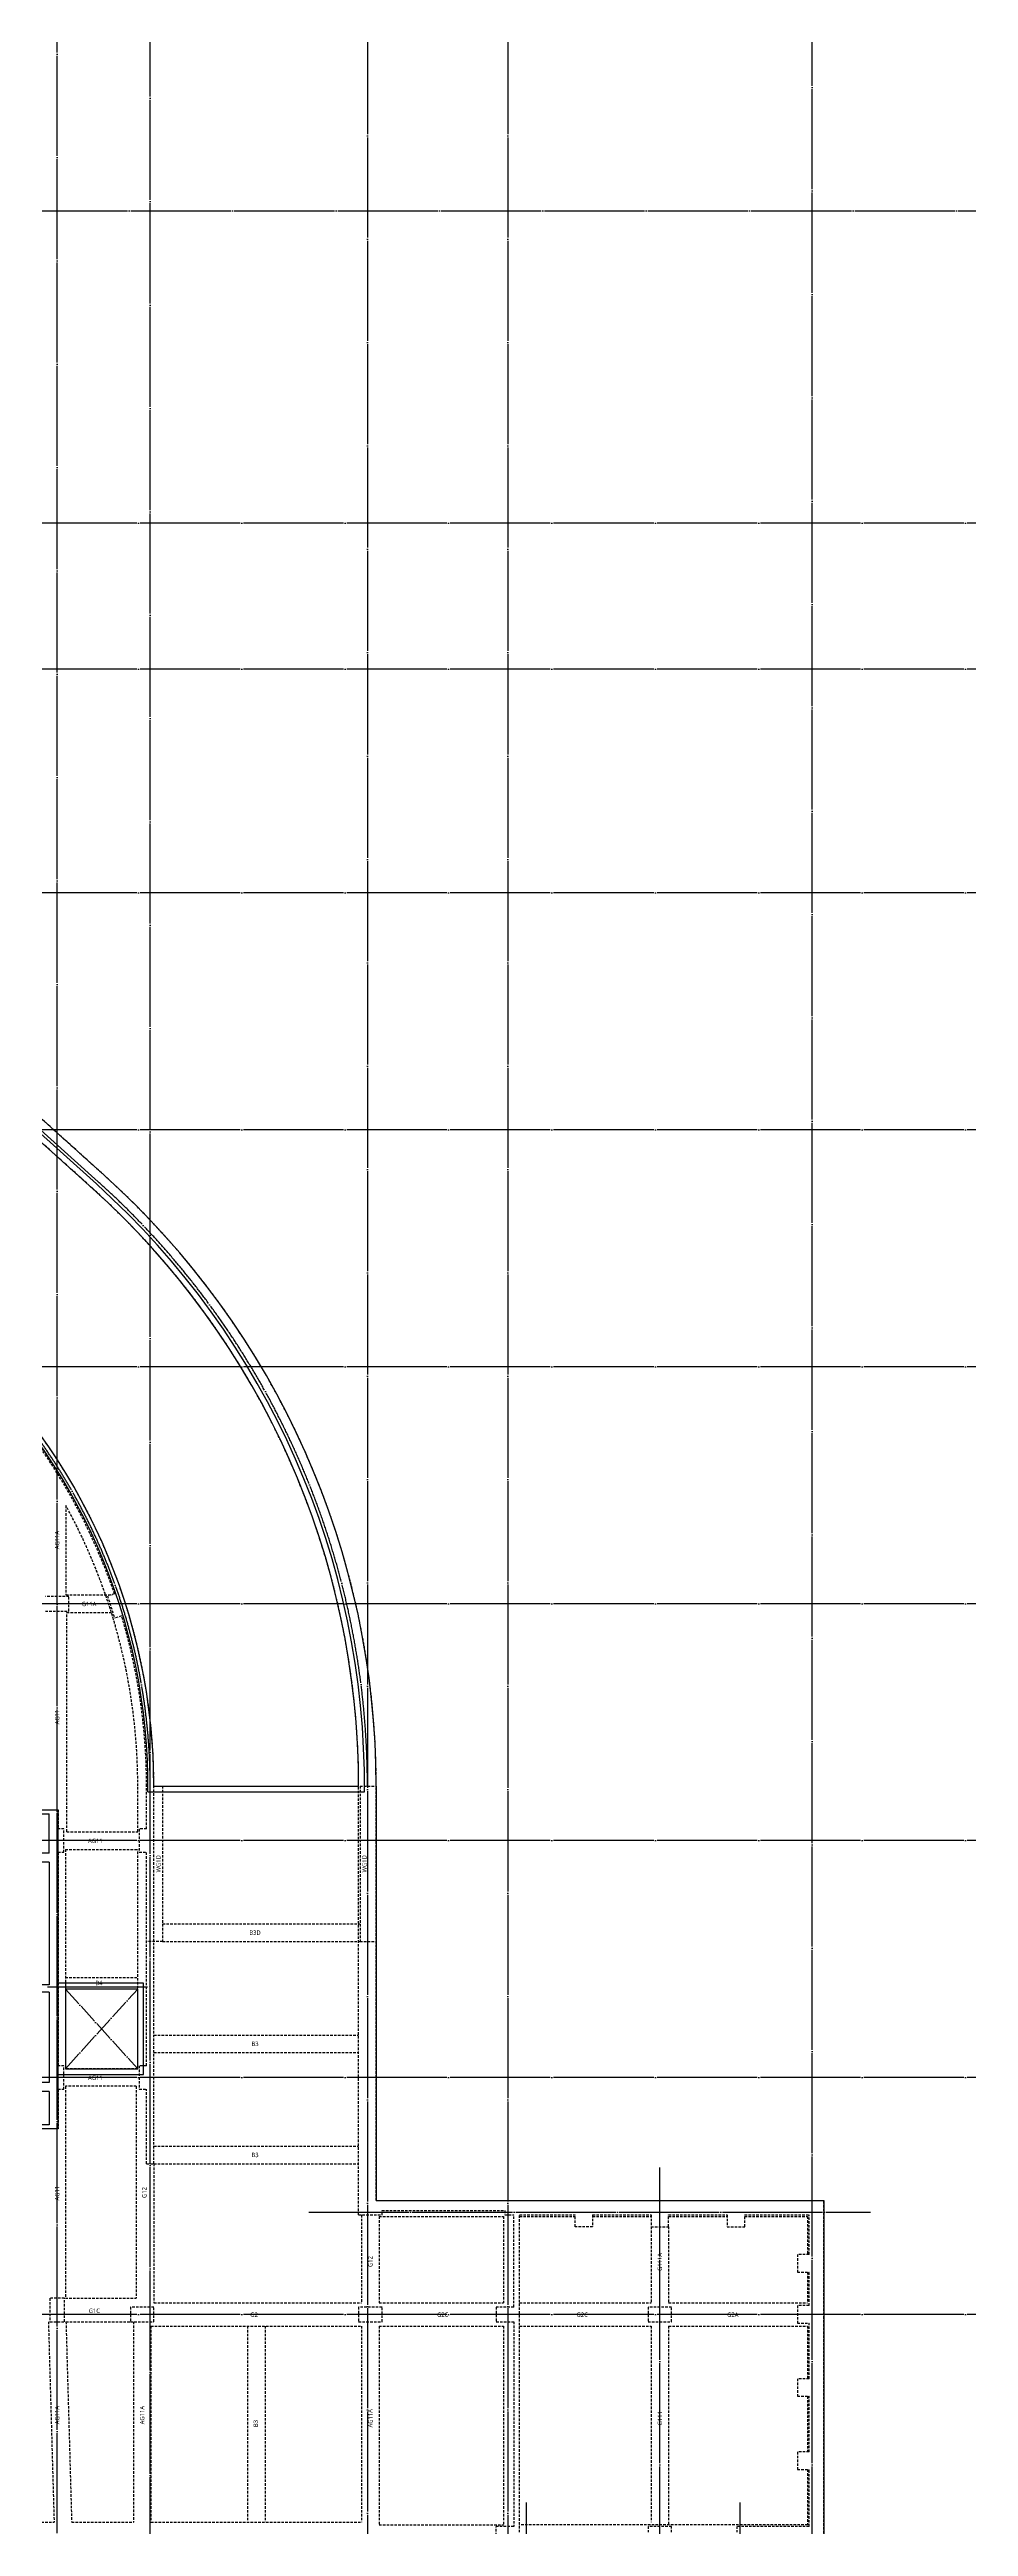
# Model space of a CAD drawing. Header units: millimetres. Extents: x 317501 to 2277231, y -321722 to 1186893.
# Drawn here: x 1660412 to 1691819, y 780428 to 865116 of the extents above; entities that cross this region are included whole.
import ezdxf
from ezdxf.enums import TextEntityAlignment as Align

# ---------------------------------------------------------------- set-up
doc = ezdxf.new("R2010")
doc.units = ezdxf.units.MM
doc.header["$LTSCALE"] = 57
for name, pattern in [('XS-지하주차장$0$CEN', [62, 60, -1, 0, -1]), ('XS-지하주차장$0$DDOT', [14, 12, -1, 0, -1]), ('XS-지하주차장$0$HID', [2.3, 1.5, -0.8])]:
    doc.linetypes.add(name, pattern=pattern)
for name, color, linetype in [('XS-지하주차장$0$AWG', 5, 'XS-지하주차장$0$HID'), ('XS-지하주차장$0$B', 9, 'XS-지하주차장$0$HID'), ('XS-지하주차장$0$CEN-P', 14, 'XS-지하주차장$0$CEN'), ('XS-지하주차장$0$DA', 7, 'XS-지하주차장$0$HID'), ('XS-지하주차장$0$EL7', 7, 'Continuous'), ('XS-지하주차장$0$G', 4, 'XS-지하주차장$0$HID'), ('XS-지하주차장$0$OPEN', 9, 'XS-지하주차장$0$DDOT'), ('XS-지하주차장$0$RAMP', 7, 'Continuous'), ('XS-지하주차장$0$W1-H', 11, 'XS-지하주차장$0$HID'), ('XS-지하주차장$0$W11', 40, 'Continuous'), ('XS-지하주차장$0$WG', 6, 'XS-지하주차장$0$HID')]:
    doc.layers.add(name, color=color, linetype=linetype)
doc.layers.add('XS-지하주차장$0$B-TEXT', color=7, linetype='Continuous', plot=False)
doc.layers.add('XS-지하주차장$0$G-TEXT', color=3, linetype='Continuous', plot=False)
doc.styles.add('XS-지하주차장$0$맑은 고딕', font='malgun.ttf')

# ---------------------------------------------------------------- blocks, each defined once
blk = doc.blocks.new('XS-지하주차장$0$B1-W')
at = {"layer": 'XS-지하주차장$0$W1-H'}
for p, q in [((134358, 96307), (109144, 119010)), ((133956, 95861), (128754, 100545)), ((133150, 81910), (132350, 81910)), ((132350, 81410), (133150, 81410)), ((133150, 81410), (133150, 81910)), ((134707, 82001), (134469, 81925)), ((134469, 81925), (134714, 81163)), ((134952, 81240), (134714, 81163)), ((135805, 73960), (135805, 75425)), ((136055, 62510), (136055, 75425)), ((143055, 60760), (143055, 75425)), ((143655, 61260), (143655, 75425)), ((132480, 74615), (132780, 74615)), ((132780, 74615), (132780, 73960)), ((132980, 73960), (132780, 73960)), ((132980, 73160), (132980, 73960)), ((135805, 73960), (135555, 73960)), ((135555, 73960), (135555, 73160)), ((132780, 73160), (132780, 65860)), ((132780, 73160), (132980, 73160)), ((135555, 73160), (135805, 73160)), ((135805, 65860), (135805, 73160)), ((132980, 65860), (132780, 65860)), ((132980, 65060), (132980, 65860)), ((135805, 65860), (135555, 65860)), ((135555, 65860), (135555, 65060)), ((132780, 65060), (132780, 63700)), ((132780, 65060), (132980, 65060)), ((135555, 65060), (135805, 65060)), ((135805, 62510), (135805, 65060)), ((132780, 63700), (132480, 63700)), ((135805, 62510), (136055, 62510)), ((143655, 61260), (158950, 61260)), ((158950, 49610), (158950, 61260)), ((143055, 60760), (143855, 60760)), ((143855, 60910), (148055, 60910)), ((143855, 60760), (143855, 60910)), ((148055, 60910), (148055, 60760)), ((148055, 60760), (148355, 60760)), ((148355, 57610), (148355, 60760)), ((148555, 60760), (150450, 60760)), ((148555, 49910), (148555, 60760)), ((150450, 60360), (150450, 60760)), ((151050, 60360), (150450, 60360)), ((151050, 60760), (153050, 60760)), ((151050, 60760), (151050, 60360)), ((153050, 60760), (153050, 60360)), ((153050, 60360), (153650, 60360)), ((153650, 60760), (155650, 60760)), ((153650, 60360), (153650, 60760)), ((155650, 60760), (155650, 60360)), ((155650, 60360), (156250, 60360)), ((156250, 60760), (158450, 60760)), ((156250, 60360), (156250, 60760)), ((158450, 59410), (158450, 60760)), ((158050, 59410), (158050, 58810)), ((158450, 59410), (158050, 59410)), ((158050, 58810), (158450, 58810)), ((158450, 57660), (158450, 58810)), ((133000, 57910), (132500, 57910)), ((132500, 57910), (132500, 57110)), ((133000, 57110), (133000, 57910)), ((135255, 57610), (135255, 57110)), ((136055, 57610), (135255, 57610)), ((136055, 57110), (136055, 57610)), ((143055, 57610), (143055, 57110)), ((143855, 57610), (143055, 57610)), ((143855, 57110), (143855, 57610)), ((148355, 57610), (147755, 57610)), ((147755, 57610), (147755, 57110)), ((152950, 57610), (152950, 57110)), ((153750, 57610), (152950, 57610)), ((153750, 57110), (153750, 57610)), ((158050, 57660), (158050, 57060)), ((158450, 57660), (158050, 57660)), ((132500, 57110), (133000, 57110)), ((135255, 57110), (136055, 57110)), ((143055, 57110), (143855, 57110)), ((147755, 57110), (148355, 57110)), ((148355, 57110), (148355, 50110)), ((152950, 57110), (153750, 57110)), ((158050, 57060), (158450, 57060)), ((158450, 55160), (158450, 57060)), ((158050, 55160), (158050, 54560)), ((158450, 55160), (158050, 55160)), ((158050, 54560), (158450, 54560)), ((158450, 52660), (158450, 54560)), ((158050, 52660), (158050, 52060)), ((158450, 52660), (158050, 52660)), ((158050, 52060), (158450, 52060)), ((158450, 50110), (158450, 52060)), ((148355, 50110), (147755, 50110)), ((147755, 49810), (147755, 50110)), ((152950, 50110), (152950, 49910)), ((153750, 50110), (152950, 50110)), ((153750, 49910), (153750, 50110)), ((158450, 50110), (155985, 50110)), ((155985, 50110), (155985, 49910))]:
    blk.add_line(p, q, dxfattribs=at)
for radius, start, end in [(27500, 0, 48), (28100, 0, 48), (20500, 0, 48), (20250, 18.95092, 43.58135), (20250, 0, 16.68723)]:
    blk.add_arc((115555, 75425), radius, start, end, dxfattribs=at)
blk = doc.blocks.new('XS-지하주차장$0$106')
at = {"layer": 'XS-지하주차장$0$W11'}
for p, q in [((25145, 18575), (25145, 27680)), ((36060, 27680), (25145, 27680)), ((26635, 27380), (25285, 27380)), ((25285, 18275), (25285, 27380)), ((26635, 27380), (26635, 26565)), ((26935, 27380), (26935, 26565)), ((26935, 27380), (31130, 27380)), ((31130, 27380), (31130, 24200)), ((31380, 27380), (31380, 24200)), ((31380, 27380), (34475, 27380)), ((34475, 27380), (34475, 26080)), ((34775, 27380), (34775, 26080)), ((34775, 27380), (35920, 27380)), ((35920, 27380), (35920, 20705)), ((36060, 27680), (36060, 0)), ((26935, 26565), (26635, 26565)), ((34775, 26080), (34475, 26080)), ((26935, 25055), (26635, 25055)), ((26635, 25055), (26635, 24255)), ((26935, 25055), (26935, 24255)), ((34475, 24570), (34475, 24170)), ((34775, 24570), (34475, 24570)), ((34775, 24570), (34775, 24170)), ((26635, 24255), (26935, 24255)), ((27635, 24450), (28465, 24450)), ((27635, 24450), (27635, 24200)), ((27635, 24200), (28465, 24200)), ((28465, 24450), (28465, 24200)), ((31380, 24200), (31130, 24200)), ((33775, 24450), (32240, 24450)), ((32240, 24450), (32240, 24200)), ((33775, 24200), (32240, 24200)), ((33775, 24450), (33775, 24200)), ((34775, 24170), (34475, 24170)), ((26635, 23035), (26935, 23035)), ((26635, 23035), (26635, 21355)), ((26935, 23035), (26935, 21655)), ((34475, 22060), (34475, 20705)), ((34775, 22060), (34475, 22060)), ((34775, 22060), (34775, 20705)), ((26635, 21355), (27795, 21355)), ((26935, 21655), (28095, 21655)), ((27795, 21355), (27795, 20580)), ((28095, 21655), (28095, 20705)), ((27795, 19805), (27795, 20580)), ((34475, 20705), (28095, 20705)), ((34475, 20455), (28095, 20455)), ((28095, 19505), (28095, 20455)), ((34475, 19100), (34475, 20455)), ((34775, 20705), (35920, 20705)), ((34775, 19100), (34775, 20455)), ((34775, 20455), (35920, 20455)), ((35920, 20455), (35920, 13965)), ((26635, 18125), (26635, 19805)), ((26635, 19805), (27795, 19805)), ((26935, 18125), (26935, 19505)), ((26935, 19505), (28095, 19505)), ((34775, 19100), (34475, 19100)), ((16835, 10415), (16835, 18575)), ((16835, 18575), (25145, 18575)), ((17135, 15875), (17135, 18275)), ((17135, 18275), (19735, 18275)), ((19735, 17620), (19735, 18275)), ((20035, 18275), (22235, 18275)), ((20035, 17620), (20035, 18275)), ((22235, 17675), (22235, 18275)), ((22535, 18275), (24835, 18275)), ((22535, 17675), (22535, 18275)), ((24835, 13375), (24835, 18275)), ((25135, 10725), (25135, 18275)), ((25135, 18275), (25285, 18275)), ((26635, 18125), (26935, 18125)), ((19735, 17620), (20035, 17620)), ((22235, 17675), (22535, 17675)), ((27635, 16960), (28465, 16960)), ((27635, 16710), (27635, 16960)), ((28465, 16710), (28465, 16960)), ((31130, 16960), (31130, 10720)), ((31380, 16960), (31130, 16960)), ((31380, 13965), (31380, 16960)), ((33775, 16960), (32240, 16960)), ((32240, 16710), (32240, 16960)), ((33775, 16710), (33775, 16960)), ((34475, 16590), (34475, 16990)), ((34775, 16990), (34475, 16990)), ((34775, 16590), (34775, 16990)), ((22235, 15165), (22235, 16485)), ((22235, 16485), (22535, 16485)), ((22535, 15165), (22535, 16485)), ((26635, 16905), (26935, 16905)), ((26635, 16105), (26635, 16905)), ((26935, 16105), (26635, 16105)), ((26935, 16105), (26935, 16905)), ((27635, 16710), (28465, 16710)), ((33775, 16710), (32240, 16710)), ((34775, 16590), (34475, 16590)), ((17135, 15875), (19735, 15875)), ((17135, 11025), (17135, 15575)), ((17135, 15575), (20035, 15575)), ((19735, 15875), (19735, 16050)), ((20035, 16050), (19735, 16050)), ((20035, 15575), (20035, 16050)), ((19735, 11025), (19735, 14465)), ((19735, 14465), (20035, 14465)), ((20035, 10725), (20035, 14465)), ((22235, 15165), (22535, 15165)), ((26935, 14595), (26635, 14595)), ((26635, 13840), (26635, 14595)), ((26935, 13965), (26935, 14595)), ((34775, 15080), (34475, 15080)), ((34475, 13965), (34475, 15080)), ((34775, 13965), (34775, 15080)), ((22235, 13075), (22235, 14075)), ((22235, 14075), (22535, 14075)), ((22535, 13375), (22535, 14075)), ((26635, 13840), (26635, 13085)), ((30130, 13965), (26935, 13965)), ((30130, 13715), (26935, 13715)), ((26935, 13715), (26935, 13085)), ((30130, 13965), (30130, 13715)), ((34475, 13965), (31380, 13965)), ((34475, 13715), (31380, 13715)), ((31380, 13715), (31380, 10720)), ((34475, 13715), (34475, 12600)), ((34775, 13965), (35920, 13965)), ((34775, 13715), (34775, 12600)), ((34775, 13715), (35920, 13715)), ((35920, 13715), (35920, 7225)), ((7250, 13475), (0, 13475)), ((0, 13475), (0, 8925)), ((300, 13175), (300, 10575)), ((4850, 13175), (300, 13175)), ((4850, 13175), (4850, 11685)), ((6950, 13175), (5150, 13175)), ((5150, 13175), (5150, 11685)), ((6950, 13175), (6950, 10275)), ((7250, 13475), (7250, 10415)), ((22235, 13075), (24835, 13075)), ((22535, 13375), (24835, 13375)), ((24835, 10725), (24835, 13075)), ((26935, 13085), (26635, 13085)), ((34775, 12600), (34475, 12600)), ((4850, 11685), (5150, 11685)), ((17135, 11025), (19735, 11025)), ((26935, 11575), (26635, 11575)), ((26635, 11575), (26635, 10775)), ((26935, 11575), (26935, 10775)), ((34475, 11090), (34475, 10690)), ((34775, 11090), (34475, 11090)), ((34775, 11090), (34775, 10690)), ((5840, 10575), (300, 10575)), ((5840, 10275), (300, 10275)), ((300, 10275), (300, 8925)), ((5840, 10575), (5840, 10275)), ((17135, 10275), (6950, 10275)), ((16835, 10415), (7250, 10415)), ((17135, 10275), (17135, 10725)), ((17135, 10725), (20035, 10725)), ((24835, 10725), (25135, 10725)), ((26635, 10775), (26935, 10775)), ((27635, 10970), (28465, 10970)), ((27635, 10970), (27635, 10720)), ((27635, 10720), (28465, 10720)), ((28465, 10970), (28465, 10720)), ((31380, 10720), (31130, 10720)), ((33775, 10970), (32240, 10970)), ((32240, 10970), (32240, 10720)), ((33775, 10720), (32240, 10720)), ((33775, 10970), (33775, 10720)), ((34775, 10690), (34475, 10690)), ((26635, 9555), (26935, 9555)), ((26635, 9555), (26635, 7875)), ((26935, 9555), (26935, 8175)), ((0, 8925), (0, 0)), ((300, 8925), (1115, 8925)), ((300, 8625), (1115, 8625)), ((300, 8625), (300, 4705)), ((1115, 8625), (1115, 8925)), ((2325, 8625), (2325, 8925)), ((2325, 8925), (3125, 8925)), ((2325, 8625), (3125, 8625)), ((3125, 8925), (3125, 8625)), ((4345, 8925), (4345, 8625)), ((4345, 8925), (5675, 8925)), ((4345, 8625), (5375, 8625)), ((5375, 8625), (5375, 7205)), ((5675, 8925), (5675, 7505)), ((8455, 8925), (7125, 8925)), ((7125, 8925), (7125, 7505)), ((8455, 8625), (7425, 8625)), ((7425, 8625), (7425, 7205)), ((8455, 8925), (8455, 8625)), ((9675, 8925), (9675, 8625)), ((10475, 8925), (9675, 8925)), ((10475, 8625), (9675, 8625)), ((10475, 8625), (10475, 8925)), ((11685, 8625), (11685, 8925)), ((12440, 8925), (11685, 8925)), ((12315, 8625), (11685, 8625)), ((12315, 4705), (12315, 8625)), ((12440, 8925), (13195, 8925)), ((12565, 4705), (12565, 8625)), ((12565, 8625), (13195, 8625)), ((13195, 8625), (13195, 8925)), ((14405, 8625), (14405, 8925)), ((14405, 8925), (15205, 8925)), ((14405, 8625), (15205, 8625)), ((15205, 8925), (15205, 8625)), ((16425, 8925), (16425, 8625)), ((16425, 8925), (17755, 8925)), ((16425, 8625), (17455, 8625)), ((17455, 8625), (17455, 7205)), ((17755, 8925), (17755, 7505)), ((20500, 8925), (19205, 8925)), ((19205, 8925), (19205, 7505)), ((20500, 8625), (19505, 8625)), ((19505, 8625), (19505, 7205)), ((20500, 8925), (20500, 8625)), ((21950, 8925), (20950, 8925)), ((20950, 8925), (20950, 7925)), ((21950, 8925), (21950, 7925)), ((24835, 8925), (23835, 8925)), ((23835, 8925), (23835, 7925)), ((24835, 8925), (24835, 1115)), ((34475, 8580), (34475, 7225)), ((34775, 8580), (34475, 8580)), ((34775, 8580), (34775, 7225)), ((2930, 7925), (2930, 7295)), ((2930, 7925), (3180, 7925)), ((3180, 7925), (3180, 7295)), ((9620, 7925), (9620, 7295)), ((9870, 7925), (9620, 7925)), ((9870, 7925), (9870, 7295)), ((15010, 7925), (15010, 7295)), ((15010, 7925), (15260, 7925)), ((15260, 7925), (15260, 7295)), ((21950, 7925), (20950, 7925)), ((24535, 7925), (23835, 7925)), ((24535, 7925), (24535, 4705)), ((26635, 7875), (27795, 7875)), ((26935, 8175), (28095, 8175)), ((27795, 7875), (27795, 7100)), ((28095, 8175), (28095, 7225)), ((2930, 7295), (3180, 7295)), ((5375, 7205), (6275, 7205)), ((5675, 7505), (6400, 7505)), ((6275, 4705), (6275, 7205)), ((7125, 7505), (6400, 7505)), ((6525, 4705), (6525, 7205)), ((7425, 7205), (6525, 7205)), ((9870, 7295), (9620, 7295)), ((15010, 7295), (15260, 7295)), ((17455, 7205), (18355, 7205)), ((17755, 7505), (18480, 7505)), ((18355, 4705), (18355, 7205)), ((19205, 7505), (18480, 7505)), ((19505, 7205), (18605, 7205)), ((18605, 4705), (18605, 7205)), ((27795, 6325), (27795, 7100)), ((34475, 7225), (28095, 7225)), ((34475, 6975), (28095, 6975)), ((28095, 6025), (28095, 6975)), ((34475, 5620), (34475, 6975)), ((34775, 7225), (35920, 7225)), ((34775, 5620), (34775, 6975)), ((34775, 6975), (35920, 6975)), ((35920, 6975), (35920, 300)), ((26635, 4645), (26635, 6325)), ((26635, 6325), (27795, 6325)), ((26935, 4645), (26935, 6025)), ((26935, 6025), (28095, 6025)), ((34775, 5620), (34475, 5620)), ((300, 4705), (1000, 4705)), ((1000, 4705), (1000, 3705)), ((2980, 4705), (3980, 4705)), ((2980, 4705), (2980, 3705)), ((3980, 4705), (3980, 3705)), ((5900, 4705), (6275, 4705)), ((5900, 4705), (5900, 3705)), ((6525, 4705), (6900, 4705)), ((6900, 4705), (6900, 3705)), ((9820, 4705), (8820, 4705)), ((8820, 4705), (8820, 3705)), ((9820, 4705), (9820, 3705)), ((12315, 4705), (11940, 4705)), ((11940, 4705), (11940, 3705)), ((12940, 4705), (12565, 4705)), ((12940, 4705), (12940, 3705)), ((15060, 4705), (16060, 4705)), ((15060, 4705), (15060, 3705)), ((16060, 4705), (16060, 3705)), ((17980, 4705), (18355, 4705)), ((17980, 4705), (17980, 3705)), ((18605, 4705), (18980, 4705)), ((18980, 4705), (18980, 3705)), ((20950, 4705), (21950, 4705)), ((20950, 4705), (20950, 3705)), ((21950, 4705), (21950, 3705)), ((23835, 4705), (24535, 4705)), ((23835, 4705), (23835, 3705)), ((26635, 4645), (26935, 4645)), ((300, 3705), (300, 2285)), ((300, 3705), (1000, 3705)), ((2980, 3705), (3980, 3705)), ((5900, 3705), (6900, 3705)), ((9820, 3705), (8820, 3705)), ((12940, 3705), (11940, 3705)), ((15060, 3705), (16060, 3705)), ((17980, 3705), (18980, 3705)), ((21950, 3705), (20950, 3705)), ((24535, 3705), (23835, 3705)), ((24535, 3705), (24535, 2285)), ((26635, 3425), (26935, 3425)), ((26635, 2625), (26635, 3425)), ((26935, 2625), (26935, 3425)), ((27635, 3480), (28465, 3480)), ((27635, 3230), (27635, 3480)), ((28465, 3230), (28465, 3480)), ((31130, 300), (31130, 3480)), ((31380, 3480), (31130, 3480)), ((31380, 300), (31380, 3480)), ((33775, 3480), (32240, 3480)), ((32240, 3230), (32240, 3480)), ((33775, 3230), (33775, 3480)), ((34475, 3110), (34475, 3510)), ((34775, 3510), (34475, 3510)), ((34775, 3110), (34775, 3510)), ((26935, 2625), (26635, 2625)), ((27635, 3230), (28465, 3230)), ((33775, 3230), (32240, 3230)), ((34775, 3110), (34475, 3110)), ((300, 2285), (1000, 2285)), ((1000, 2285), (1000, 1285)), ((2980, 2285), (3980, 2285)), ((2980, 2285), (2980, 1285)), ((3980, 2285), (3980, 1285)), ((5900, 2285), (6900, 2285)), ((5900, 2285), (5900, 1285)), ((6900, 2285), (6900, 1285)), ((9820, 2285), (8820, 2285)), ((8820, 2285), (8820, 1285)), ((9820, 2285), (9820, 1285)), ((12940, 2285), (11940, 2285)), ((11940, 2285), (11940, 1285)), ((12940, 2285), (12940, 1285)), ((15060, 2285), (16060, 2285)), ((15060, 2285), (15060, 1285)), ((16060, 2285), (16060, 1285)), ((17980, 2285), (18980, 2285)), ((17980, 2285), (17980, 1285)), ((18980, 2285), (18980, 1285)), ((21950, 2285), (20950, 2285)), ((20950, 2285), (20950, 1285)), ((21950, 2285), (21950, 1285)), ((23835, 2285), (23835, 1285)), ((24535, 2285), (23835, 2285)), ((300, 1285), (300, 140)), ((300, 1285), (1000, 1285)), ((2980, 1285), (3980, 1285)), ((5900, 1285), (6275, 1285)), ((6275, 1285), (6275, 140)), ((6525, 1285), (6525, 140)), ((6525, 1285), (6900, 1285)), ((9820, 1285), (8820, 1285)), ((12315, 1285), (11940, 1285)), ((12315, 1285), (12315, 140)), ((12565, 1285), (12565, 140)), ((12940, 1285), (12565, 1285)), ((15060, 1285), (16060, 1285)), ((17980, 1285), (18355, 1285)), ((18355, 1285), (18355, 140)), ((18605, 1285), (18605, 140)), ((18605, 1285), (18980, 1285)), ((21950, 1285), (20950, 1285)), ((24535, 1285), (23835, 1285)), ((24535, 140), (24535, 1285)), ((26935, 1115), (24835, 1115)), ((26635, 915), (24835, 915)), ((24835, 915), (24835, 0)), ((26635, 0), (26635, 915)), ((26935, 300), (26935, 1115)), ((34775, 1600), (34475, 1600)), ((34475, 300), (34475, 1600)), ((34775, 300), (34775, 1600)), ((24835, 0), (0, 0)), ((6275, 140), (300, 140)), ((12315, 140), (6525, 140)), ((18355, 140), (12565, 140)), ((24535, 140), (18605, 140)), ((26935, 300), (31130, 300)), ((31380, 300), (34475, 300)), ((34775, 300), (35920, 300)), ((36060, 0), (26635, 0))]:
    blk.add_line(p, q, dxfattribs=at)

msp = doc.modelspace()

# ---------------------------------------------------------------- linework, layer by layer
at = {"layer": 'XS-지하주차장$0$AWG'}
for p, q in [((1660951.6, 803577.6), (1660951.6, 796077.6)), ((1660951.6, 795477.6), (1660951.6, 795052.6))]:
    msp.add_line(p, q, dxfattribs=at)
at = {"layer": 'XS-지하주차장$0$B'}
for p, q in [((1664276.6, 801027.6), (1671026.6, 801027.6)), ((1664276.6, 800427.6), (1671026.6, 800427.6)), ((1660951.6, 799202.6), (1663426.6, 799202.6)), ((1663976.6, 797227.6), (1670976.6, 797227.6)), ((1663976.6, 796627.6), (1670976.6, 796627.6)), ((1663976.6, 793427.6), (1670976.6, 793427.6)), ((1663976.6, 792827.6), (1670976.6, 792827.6)), ((1667176.6, 787277.6), (1667176.6, 780577.6)), ((1667776.6, 787277.6), (1667776.6, 780577.6))]:
    msp.add_line(p, q, dxfattribs=at)
at = {"layer": 'XS-지하주차장$0$CEN-P'}
for p, q in [((1660671.6, 709517.6), (1660671.6, 904517.6)), ((1663851.6, 778687.6), (1663851.6, 904517.6)), ((1671276.6, 904517.6), (1671276.6, 779857.6)), ((1676076.6, 904517.6), (1676076.6, 779052.6)), ((1686471.6, 779052.6), (1686471.6, 904517.6)), ((1588976.6, 859602.6), (1716401.6, 859602.6)), ((1662078.4, 826402), (1635687.3, 850164.7)), ((1716401.6, 848927.6), (1611671.6, 848927.6)), ((1716401.6, 843927.6), (1492421.6, 843927.6)), ((1716401.6, 836277.6), (1492421.6, 836277.6)), ((1716401.6, 828177.6), (1593771.6, 828177.6)), ((1716401.6, 820077.6), (1492421.6, 820077.6)), ((1716401.6, 811977.6), (1492421.6, 811977.6)), ((1716401.6, 803877.6), (1492421.6, 803877.6)), ((1660341.6, 798877.6), (1663851.6, 798877.6)), ((1716401.6, 795777.6), (1492421.6, 795777.6)), ((1681271.6, 779052.6), (1681271.6, 792702.6)), ((1669276.6, 791177.6), (1688471.6, 791177.6)), ((1716401.6, 787677.6), (1492421.6, 787677.6)), ((1676706.6, 781247.6), (1676706.6, 753877.6)), ((1684006.6, 781247.6), (1684006.6, 709517.6))]:
    msp.add_line(p, q, dxfattribs=at)
for radius in [27800, 20375]:
    msp.add_arc((1643476.6, 805742.6), radius, 0, 48, dxfattribs=at)
at = {"layer": 'XS-지하주차장$0$DA', "linetype": 'Continuous'}
for points in [[(1660701.6, 795877.6), (1663626.6, 795877.6), (1663626.6, 799002.6), (1660701.6, 799002.6)], [(1663426.6, 798802.6), (1660951.6, 798802.6), (1660951.6, 796077.6), (1663426.6, 796077.6), (1663426.6, 798802.6)]]:
    msp.add_lwpolyline(points, dxfattribs=at)
at = {"layer": 'XS-지하주차장$0$EL7'}
msp.add_line((1637065.4, 849327.6), (1662279.2, 826624.9), dxfattribs=at)
msp.add_lwpolyline([(1671576.6, 805742.6), (1671576.6, 791577.6), (1686871.6, 791577.6), (1686871.6, 779927.6), (1684406.6, 779927.6), (1684406.6, 772327.6)], dxfattribs=at)
msp.add_arc((1643476.6, 805742.6), 28100, 0, 48, dxfattribs=at)
at = {"layer": 'XS-지하주차장$0$G'}
for p, q in [((1660971.6, 815330.4), (1660971.6, 812277.6)), ((1660971.6, 812277.6), (1662554.2, 812277.6)), ((1661001.6, 811677.6), (1662554.2, 811677.6)), ((1661001.6, 804177.6), (1661001.6, 811677.6)), ((1661001.6, 804177.6), (1663426.6, 804177.6)), ((1660951.6, 803577.6), (1663426.6, 803577.6)), ((1663426.6, 796077.6), (1660951.6, 796077.6)), ((1663376.6, 795477.6), (1660951.6, 795477.6)), ((1663376.6, 795477.6), (1663376.6, 788227.6)), ((1660951.6, 795052.6), (1660951.6, 788227.6)), ((1663976.6, 792827.6), (1663976.6, 788077.6)), ((1671076.6, 791077.6), (1671076.6, 788077.6)), ((1671676.6, 791027.6), (1671676.6, 788077.6)), ((1680971.6, 790677.6), (1680971.6, 788077.6)), ((1681571.6, 790677.6), (1681571.6, 788077.6)), ((1660951.6, 788227.6), (1663376.6, 788227.6)), ((1663976.6, 788077.6), (1671076.6, 788077.6)), ((1671676.6, 788077.6), (1675926.6, 788077.6)), ((1676476.6, 788077.6), (1680971.6, 788077.6)), ((1681571.6, 788077.6), (1686321.6, 788077.6)), ((1660371.5, 787427.6), (1660567.2, 780577.6)), ((1660971.7, 787427.6), (1663176.6, 787427.6)), ((1660971.7, 787427.6), (1661167.5, 780577.6)), ((1663276.6, 787427.6), (1663276.6, 780577.6)), ((1663876.6, 787277.6), (1671076.6, 787277.6)), ((1663876.6, 787277.6), (1663876.6, 780577.6)), ((1671076.6, 787277.6), (1671076.6, 780577.6)), ((1671676.6, 787277.6), (1675926.6, 787277.6)), ((1671676.6, 787277.6), (1671676.6, 780477.6)), ((1676476.6, 787277.6), (1680971.6, 787277.6)), ((1680971.6, 787277.6), (1680971.6, 780577.6)), ((1681571.6, 787277.6), (1686321.6, 787277.6)), ((1681571.6, 787277.6), (1681571.6, 780477.6)), ((1653707.3, 780577.6), (1660567.2, 780577.6)), ((1661167.5, 780577.6), (1663276.6, 780577.6)), ((1663876.6, 780577.6), (1671076.6, 780577.6))]:
    msp.add_line(p, q, dxfattribs=at)
at = {"layer": 'XS-지하주차장$0$OPEN'}
for points in [[(1660951.6, 796077.6), (1663426.6, 798802.6)], [(1660951.6, 798802.6), (1663426.6, 796077.6)]]:
    msp.add_lwpolyline(points, dxfattribs=at)
at = {"layer": 'XS-지하주차장$0$RAMP'}
for p, q in [((1661877.7, 826179), (1656675.7, 830863)), ((1662011.5, 826327.7), (1656809.5, 831011.6)), ((1663775.6, 805542.6), (1671175.9, 805542.6)), ((1663976.6, 805742.6), (1670976.6, 805742.6))]:
    msp.add_line(p, q, dxfattribs=at)
for radius, start in [(27500, 0), (27700, 359.586308), (20300, 359.4355), (20500, 0)]:
    msp.add_arc((1643476.6, 805742.6), radius, start, 48, dxfattribs=at)
at = {"layer": 'XS-지하주차장$0$WG'}
for p, q in [((1663426.6, 804177.6), (1663426.6, 805742.6)), ((1664276.6, 805742.6), (1664276.6, 800427.6)), ((1671026.6, 805742.6), (1671026.6, 800427.6)), ((1671026.6, 805742.6), (1671576.6, 805742.6)), ((1663426.6, 796077.6), (1663426.6, 803577.6)), ((1664276.6, 800427.6), (1663726.6, 800427.6)), ((1671026.6, 800427.6), (1671576.6, 800427.6)), ((1671676.6, 791027.6), (1675926.6, 791027.6)), ((1675926.6, 791027.6), (1675926.6, 788077.6)), ((1676476.6, 791027.6), (1678371.6, 791027.6)), ((1678971.6, 791027.6), (1680971.6, 791027.6)), ((1681571.6, 791027.6), (1683571.6, 791027.6)), ((1684171.6, 791027.6), (1686321.6, 791027.6)), ((1686321.6, 791027.6), (1686321.6, 789727.6)), ((1686321.6, 789127.6), (1686321.6, 788077.6)), ((1675926.6, 787277.6), (1675926.6, 780477.6)), ((1686321.6, 787277.6), (1686321.6, 785477.6)), ((1686321.6, 784877.6), (1686321.6, 782977.6)), ((1686321.6, 782377.6), (1686321.6, 780477.6)), ((1671676.6, 780477.6), (1675926.6, 780477.6)), ((1686321.6, 780477.6), (1676476.6, 780477.6))]:
    msp.add_line(p, q, dxfattribs=at)
msp.add_arc((1643476.6, 805742.6), 19950, 0, 28.724307, dxfattribs=at)

# ---------------------------------------------------------------- block references
at = {"layer": 'XS-지하주차장$0$W1-H'}
msp.add_blockref('XS-지하주차장$0$B1-W', (1527921.6, 730317.6), dxfattribs=at)
at = {"layer": 'XS-지하주차장$0$W11', "rotation": 270}
msp.add_blockref('XS-지하주차장$0$106', (1633021.6, 830077.6), dxfattribs=at)

# ---------------------------------------------------------------- texts
at = {"layer": 'XS-지하주차장$0$B-TEXT', "color": 0, "style": 'XS-지하주차장$0$맑은 고딕'}
for s, p in [('AG11A', (1660670.3, 814153.8)), ('AG11', (1660670.3, 808102.7)), ('AG11', (1660670.3, 791821.4)), ('G12', (1663650.2, 791845.3)), ('G12', (1671375.3, 789485)), ('G111A', (1681270.3, 789470.3)), ('AG11A', (1660670.3, 784233.9)), ('AG11A', (1663575.3, 784233.9)), ('AG11A', (1671375.3, 784126.3)), ('G111', (1681270.3, 784126.3)), ('B3', (1667459.6, 783946.6))]:
    msp.add_text(s, height=150, rotation=90, dxfattribs=at).set_placement(p, align=Align.MIDDLE_CENTER)
for s, p in [('B3D', (1667433.7, 800730)), ('B4', (1662096.8, 799009.9)), ('B3', (1667433.7, 796930)), ('B3', (1667433.7, 793130))]:
    msp.add_text(s, height=150, dxfattribs=at).set_placement(p, align=Align.MIDDLE_CENTER)
at = {"layer": 'XS-지하주차장$0$G-TEXT', "color": 3, "style": 'XS-지하주차장$0$맑은 고딕'}
for s, p in [('G11A', (1661760.8, 811969)), ('AG11', (1661978.2, 803869)), ('AG11', (1661978.2, 795769)), ('G1C', (1661941.7, 787803)), ('G2', (1667400.1, 787669)), ('G2C', (1673849.3, 787669)), ('G2C', (1678616.1, 787669)), ('G2A', (1683763.6, 787669))]:
    msp.add_text(s, height=150, dxfattribs=at).set_placement(p, align=Align.MIDDLE_CENTER)
for p in [(1664133.8, 803085.1), (1671174.6, 803085.1)]:
    msp.add_text('WG1D', height=150, rotation=90, dxfattribs=at).set_placement(p, align=Align.MIDDLE_CENTER)

doc.saveas('drawing.dxf')
